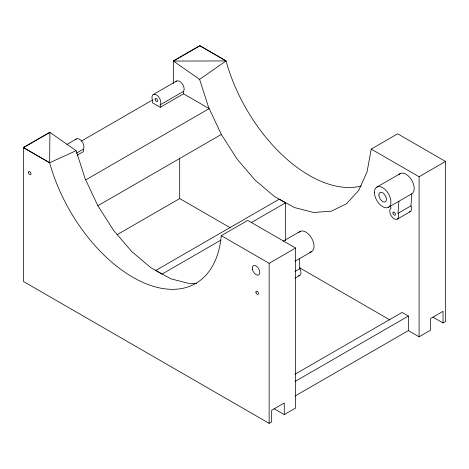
<?xml version="1.0" encoding="UTF-8"?>
<svg xmlns="http://www.w3.org/2000/svg" width="469" height="469" viewBox="0 0 469 469"><rect width="100%" height="100%" fill="white"/><g stroke="black" fill="none" stroke-linecap="round" stroke-linejoin="round"><path stroke-width="0.7" d="M284.273 414.619L295.611 408.071L295.611 248.031L247.732 220.389L221.268 235.661A125.68 72.56 60 0 1 144.464 283.071A125.68 72.56 60 0 1 49.655 162.772L49.907 132.217L23.45 147.495L23.45 281.494L269.147 423.349L271.668 421.895L271.668 410.252L284.273 402.977L284.273 414.619L274.189 408.798M390.495 206.172L391.07 208.224A6.273 3.623 60 0 0 390.806 214.99A6.273 3.623 60 0 0 396.751 219.322A6.273 3.623 60 0 0 398.046 213.313L398.89 201.254M409.337 211.918A6.273 3.623 60 0 0 410.961 205.856L411.8 193.797A11.637 6.718 60 0 0 410.991 179.076A11.637 6.718 60 0 0 398.861 174.855M432.951 317.138L443.029 322.959L445.55 321.505L445.55 161.465L397.671 133.817L371.208 149.095L367.086 171.818L358.767 190.308L346.661 203.646L331.372 211.161L313.655 212.486L294.409 207.55L274.576 196.605L255.154 180.19L237.103 159.126L221.333 134.456L208.617 107.419L199.601 79.361L173.389 61.076L199.853 45.798L226.058 60.929A125.68 72.56 60 0 0 361.376 185.97M199.601 79.361L226.058 60.929L199.853 45.651L173.389 60.929L173.389 83.593M66.932 144.388L76.383 138.93M153.222 94.521L176.532 81.067M81.571 140.964L152.495 100.02M76.435 153.152L83.365 149.148A6.279 3.623 60 0 0 81.741 141.21A6.279 3.623 60 0 0 75.679 139.586M160.246 104.804A6.314 3.646 60 0 0 156.382 94.838A6.314 3.646 60 0 0 152.513 100.337L152.513 102.817L160.246 107.284L160.246 104.804L183.555 91.344A6.314 3.646 60 0 0 181.925 83.359A6.314 3.646 60 0 0 175.822 81.723M77.063 155.28L83.365 151.645L83.365 149.148M160.246 107.284L183.555 93.823L209.18 108.62L85.698 179.908M196.552 283.299L190.179 283.774L170.927 278.844L151.094 267.893L131.672 251.478L113.627 230.414L97.851 205.75L221.333 134.456M116.998 234.758L179.691 198.563L230.414 227.846M220.94 240.099L162.051 274.101L155.749 270.466L279.231 199.173L285.527 202.813L285.527 240.72M251.337 222.552L285.527 202.813M283.176 241.195L300.189 231.375M376.853 187.102L400.168 173.641M221.268 235.661L269.147 263.308L295.611 248.031M371.208 149.095L419.093 176.737L445.55 161.465M295.06 261.192L311.439 251.736M388.49 207.257L411.8 193.797M295.019 271.516L299.937 268.673L299.339 258.876M398.046 213.313L410.961 205.856M295.124 278.088L299.427 275.602M397.343 219.093L410.258 211.636M295.065 374.198L402.08 312.413L408.382 316.047L408.382 330.598L295.03 396.041M295.03 381.49L408.382 316.047M408.382 330.598L419.093 336.783L430.431 330.235L430.431 318.592L443.029 311.322L443.029 322.959M76.119 150.649L49.907 132.364L23.45 147.641L49.655 162.772L76.119 150.649L85.135 178.712L97.851 205.75M173.389 61.076L226.058 60.929M299.468 267.717L390.044 320.01M23.45 147.495L49.655 162.772M419.093 176.737L419.093 336.783M269.147 263.308L269.147 423.349M183.555 91.344L183.555 93.823M179.691 158.499L179.691 198.563M298.829 232.501A11.637 6.718 60 0 1 311.821 238.528A11.637 6.718 60 0 1 309.692 252.175M299.937 268.673A6.273 3.623 60 0 1 298.454 275.76M155.122 99.264A1.782 1.026 60 0 0 157.009 101.615A1.782 1.026 60 0 0 157.009 99.094A1.782 1.026 60 0 0 155.122 99.264M252.363 269.153A5.347 3.084 60 0 0 258.63 274.969A5.347 3.084 60 0 0 257.141 266.744A5.347 3.084 60 0 0 252.363 269.153M255.939 292.316A1.782 1.026 60 0 0 257.997 294.35A1.782 1.026 60 0 0 257.604 291.642A1.782 1.026 60 0 0 255.939 292.316M392.946 212.932A1.782 1.026 60 0 0 394.834 215.283A1.782 1.026 60 0 0 394.834 212.762A1.782 1.026 60 0 0 392.946 212.932M28.492 172.375A1.782 1.026 60 0 0 30.379 174.726A1.782 1.026 60 0 0 30.379 172.205A1.782 1.026 60 0 0 28.492 172.375M374.444 192.431A11.637 6.718 60 0 0 386.79 207.785A11.637 6.718 60 0 0 386.79 191.329A11.637 6.718 60 0 0 374.444 192.431M378.893 194.998A5.347 3.084 60 0 0 384.562 202.051A5.347 3.084 60 0 0 384.562 194.488A5.347 3.084 60 0 0 378.893 194.998"/></g></svg>
